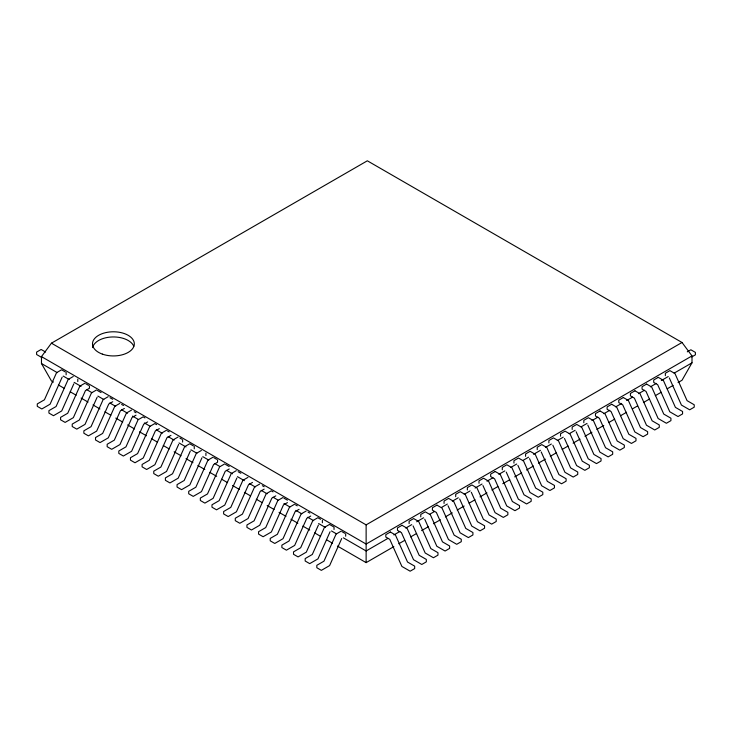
<?xml version="1.0" encoding="UTF-8"?>
<svg xmlns="http://www.w3.org/2000/svg" width="732" height="732" viewBox="0 0 732 732"><rect width="100%" height="100%" fill="white"/><g stroke="black" fill="none" stroke-linecap="round" stroke-linejoin="round"><path stroke-width="1.1" d="M62.183 377.117L50.069 404.201L41.825 408.968L37.277 406.342L37.277 403.918L44.432 399.791L56.538 372.707L61.598 369.788L65.23 371.883M73.822 383.843L61.717 410.927L53.473 415.694L48.925 413.068L48.925 410.643L56.08 406.516L68.186 379.432L73.246 376.513M97.118 397.293L85.013 424.377L76.769 429.135L72.221 426.518L72.221 424.093L79.376 419.967L91.482 392.883L96.542 389.964M178.654 444.361L166.539 471.454L158.295 476.212L153.757 473.586L153.757 471.17L160.903 467.034L173.017 439.95L178.068 437.031M190.302 451.086L178.187 478.17L169.943 482.937L165.405 480.311L165.405 477.895L172.551 473.76L184.665 446.676L189.716 443.757L193.349 445.852M201.95 457.811L189.835 484.895L181.591 489.662L177.053 487.036L177.053 484.611L184.199 480.485L196.313 453.401L201.364 450.482M236.893 477.987L224.779 505.071L216.535 509.829L211.987 507.212L211.987 504.787L219.143 500.661L231.257 473.577L236.308 470.658M318.42 525.054L306.315 552.148L298.061 556.906L293.523 554.28L293.523 551.864L300.678 547.737L312.784 520.644L317.844 517.725L320.57 519.299M330.068 531.78L317.963 558.873L309.709 563.631L305.171 561.005L305.171 558.589L312.317 554.453L324.432 527.369L329.492 524.451L334.03 527.077L334.03 529.492M341.716 538.505L329.61 565.589L321.357 570.356L316.819 567.73L316.819 565.314L323.965 561.179L336.079 534.095L341.139 531.176M53.418 382.095L51.441 380.951L41.468 363.52L41.468 356.612L51.441 343.18L367.336 160.802L682.023 342.485L691.996 355.917L691.996 362.825L682.023 380.247L678.07 382.534M84.894 383.239L79.834 386.157L67.728 413.241L60.573 417.368L60.573 419.793L65.121 422.41L73.365 417.652L85.47 390.568L89.432 388.28L89.432 385.856M108.19 396.689L103.13 399.608L91.024 426.692L83.869 430.819L83.869 433.243L88.407 435.86L96.661 431.102L108.766 404.018L112.728 401.731M119.838 403.405L114.778 406.324L102.663 433.417L95.517 437.544L95.517 439.969L100.055 442.586L108.309 437.828L120.414 410.743L124.376 408.456M131.486 410.13L126.426 413.049L114.311 440.142L107.165 444.269L107.165 446.694L111.703 449.311L119.957 444.553L132.062 417.469L136.024 415.181M147.672 421.907L143.71 424.185L131.604 451.278L123.351 456.036L118.813 453.41L118.813 450.994L125.959 446.868L138.074 419.775L143.133 416.856L144.945 417.908M159.32 428.632L155.358 430.91L143.243 458.003L134.999 462.761L130.461 460.135L130.461 457.72L137.607 453.593L149.721 426.5L154.772 423.581L156.593 424.633M166.42 430.306L161.369 433.225L149.255 460.309L142.109 464.445L142.109 466.86L146.647 469.487L154.891 464.728L167.006 437.635L170.968 435.348M213.012 457.207L207.961 460.126L195.847 487.21L188.7 491.337L188.7 493.761L193.239 496.388L201.483 491.62L213.598 464.536L217.56 462.249L217.56 459.824M224.66 463.932L219.609 466.851L207.495 493.935L200.339 498.062L200.339 500.487L204.887 503.113L213.131 498.346L225.246 471.262L229.208 468.974M247.956 477.383L242.896 480.302L230.79 507.386L223.635 511.512L223.635 513.937L228.183 516.554L236.427 511.796L248.541 484.712L252.494 482.425M259.604 484.108L254.544 487.027L242.438 514.111L235.283 518.238L235.283 520.662L239.831 523.279L248.075 518.521L260.189 491.437L264.142 489.15M275.79 495.875L271.837 498.163L259.723 525.247L251.479 530.005L246.931 527.388L246.931 524.963L254.086 520.836L266.192 493.752L271.252 490.833L273.063 491.877M282.9 497.55L277.84 500.468L265.734 527.562L258.579 531.688L258.579 534.113L263.127 536.73L271.371 531.972L283.476 504.888L287.438 502.6M294.548 504.275L289.488 507.194L277.382 534.287L270.227 538.413L270.227 540.829L274.775 543.455L283.019 538.697L295.124 511.613L299.086 509.326M306.196 511L301.136 513.919L289.03 541.012L281.875 545.139L281.875 547.554L286.422 550.18L294.667 545.422L306.772 518.329L310.734 516.051M51.441 343.18L366.128 524.871L682.023 342.485M687.284 351.845L690.862 349.777L695.4 352.403L695.4 354.828L691.731 356.942M691.996 355.917L366.128 544.05L41.468 356.612M387.951 538.368L366.128 550.967L343.363 537.819M393.889 534.936L399.837 531.505M405.775 528.074L411.723 524.643M416.673 521.779L423.599 517.78M429.547 514.349L434.497 511.494M441.433 507.486L447.371 504.055M452.321 501.2L458.269 497.769M464.207 494.338L470.154 490.907M475.105 488.043L482.04 484.044M486.99 481.189L492.929 477.758M498.876 474.327L504.815 470.896M510.753 467.464L516.701 464.033M522.639 460.602L528.586 457.171M533.537 454.307L540.472 450.308M545.422 447.453L551.361 444.022M557.308 440.591L563.247 437.16M569.194 433.728L575.132 430.297M581.071 426.866L587.018 423.435M591.968 420.571L597.916 417.149M603.854 413.717L609.793 410.286M615.74 406.855L621.678 403.423M626.629 400.56L632.576 397.128M638.514 393.697L644.462 390.266M650.4 386.835L656.348 383.412M661.298 380.548L668.234 376.55M674.172 373.119L691.996 362.825M337.425 546.063L366.128 562.634L393.853 546.621M398.803 543.766L404.75 540.335M410.689 536.904L416.627 533.472M421.586 530.618L428.513 526.61M433.463 523.755L440.399 519.757M445.349 516.893L452.285 512.894M457.235 510.03L464.161 506.032M469.121 503.177L475.059 499.746M480.009 496.882L486.945 492.883M491.895 490.019L497.833 486.588M502.783 483.733L509.719 479.734M514.669 476.871L521.605 472.872M526.555 470.008L533.482 466.01M538.432 463.155L545.367 459.147M550.318 456.292L556.265 452.861M562.203 449.43L568.142 445.998M573.092 443.144L580.028 439.136M584.978 436.281L591.913 432.273M596.864 429.419L603.799 425.42M608.75 422.556L614.688 419.125M620.626 415.694L626.574 412.262M632.512 408.84L637.462 405.976M643.41 402.545L649.348 399.114M655.286 395.683L661.234 392.251M667.172 388.829L673.111 385.398M45.613 352.055L41.138 349.475L36.6 352.092L36.6 354.517L42.099 357.692M85.8 383.76L88.526 385.334M97.448 390.485L101.08 392.581M110.001 397.732L112.728 399.306M121.649 404.457L123.47 405.51M134.203 411.704L136.024 412.757M167.335 430.828L169.147 431.88M179.889 438.084L181.701 439.127M213.918 457.729L216.645 459.303M225.566 464.454L229.208 466.549M238.129 471.701L240.846 473.275M262.33 485.682L264.142 486.725M283.806 498.08L287.438 500.176M295.453 504.806L297.274 505.849M308.007 512.052L309.828 513.105M342.045 531.697L344.772 533.271M41.468 363.52L57.306 372.67M63.245 376.092L69.183 379.524M74.133 382.378L81.06 386.377M86.998 389.808L91.948 392.672M97.887 396.094L103.825 399.526M109.763 402.957L115.702 406.379M121.64 409.81L127.578 413.241M132.529 416.096L138.467 419.528M144.405 422.959L150.344 426.381M156.282 429.812L162.22 433.243M168.159 436.675L174.106 440.097M179.047 442.961L185.983 446.959M190.933 449.814L196.871 453.245M202.81 456.677L208.748 460.099M214.686 463.53L219.637 466.385M226.563 470.383L232.501 473.814M237.452 476.669L244.378 480.677M249.328 483.532L255.267 486.963M261.205 490.385L267.143 493.816M273.082 497.248L278.032 500.102M283.97 503.534L289.909 506.965M295.847 510.387L301.785 513.818M307.724 517.25L313.662 520.681M318.612 523.536L325.548 527.534M331.486 530.965L336.436 533.82M58.368 384.95L64.306 388.372M70.235 391.803L76.174 395.234M81.124 398.089L88.05 402.088M93.001 404.942L99.927 408.941M104.877 411.805L110.816 415.227M115.757 418.082L122.692 422.08M127.633 424.944L134.56 428.943M139.51 431.798L146.437 435.796M151.387 438.651L157.325 442.082M163.263 445.514L169.202 448.936M174.143 451.79L181.069 455.789M186.02 458.653L192.946 462.651M197.896 465.506L204.823 469.505M209.773 472.36L216.699 476.358M221.65 479.222L227.588 482.644M232.529 485.499L239.456 489.498M244.406 492.362L250.344 495.784M256.282 499.215L262.221 502.646M267.171 505.501L274.097 509.499M279.038 512.354L285.974 516.353M290.915 519.208L297.842 523.215M302.792 526.07L309.718 530.069M314.668 532.923L320.607 536.355M326.545 539.777L332.484 543.208M669.322 377.959L681.428 405.052L689.672 409.81L694.22 407.184L694.22 404.769L687.064 400.642L674.959 373.549L669.899 370.63L665.361 373.256L665.361 375.681M587.787 425.036L599.901 452.12L608.146 456.887L612.684 454.261L612.684 451.836L605.538 447.71L593.423 420.625L588.372 417.707L583.825 420.324L583.825 422.748M576.139 431.761L588.254 458.845L596.498 463.603L601.036 460.986L601.036 458.561L593.89 454.435L581.775 427.351L576.725 424.432L572.177 427.049L572.177 429.474M564.491 438.486L576.606 465.57L584.85 470.328L589.388 467.711L589.388 465.287L582.242 461.16L570.127 434.076L565.077 431.157L560.529 433.774L560.529 436.199M552.843 445.212L564.958 472.296L573.202 477.054L577.74 474.437L577.74 472.012L570.594 467.885L558.479 440.801L553.429 437.882L548.881 440.499L548.881 442.924M541.195 451.937L553.31 479.021L561.554 483.779L566.101 481.162L566.101 478.737L558.946 474.611L546.831 447.517L541.781 444.599L537.233 447.225L537.233 449.649M529.547 458.662L541.662 485.746L549.906 490.504L554.453 487.887L554.453 485.462L547.298 481.336L535.183 454.243L530.133 451.324L525.585 453.95L525.585 456.375M517.899 465.378L530.014 492.471L538.258 497.229L542.805 494.603L542.805 492.188L535.65 488.061L523.545 460.968L518.485 458.049L513.946 460.675L513.946 463.1M506.251 472.103L518.366 499.197L526.61 503.955L531.158 501.329L531.158 498.913L524.002 494.786L511.897 467.693L506.837 464.774L502.298 467.4L502.298 469.825M482.964 485.554L495.07 512.647L503.314 517.405L507.862 514.779L507.862 512.363L500.706 508.228L488.601 481.144L483.541 478.225L479.002 480.851L479.002 483.266M471.317 492.279L483.422 519.363L491.666 524.13L496.214 521.504L496.214 519.089L489.058 514.953L476.953 487.869L471.893 484.95L467.355 487.576L467.355 489.992M459.669 499.004L471.774 526.088L480.018 530.856L484.566 528.23L484.566 525.805L477.41 521.678L465.305 494.594L460.245 491.675L455.707 494.301L455.707 496.717M448.021 505.73L460.126 532.814L468.379 537.581L472.918 534.955L472.918 532.53L465.762 528.403L453.657 501.319L448.597 498.401L444.059 501.027L444.059 503.442M424.725 519.18L436.83 546.264L445.083 551.031L449.622 548.405L449.622 545.981L442.476 541.854L430.361 514.77L425.301 511.851L420.763 514.468L420.763 516.893M413.077 525.905L425.182 552.989L433.435 557.747L437.974 555.131L437.974 552.706L430.828 548.579L418.713 521.495L413.653 518.576L409.115 521.193L409.115 523.618M366.128 524.871L366.128 562.634M345.678 533.802L345.678 536.217M322.382 520.351L322.382 522.767M205.912 453.108L205.912 455.524M194.264 446.383L194.264 448.798M182.616 439.658L182.616 442.073M77.784 379.13L77.784 381.555M66.136 372.405L66.136 374.83M92.635 347.599A20.917 12.078 0 0 1 112.243 336.967A20.917 12.078 0 0 1 133.773 346.273M390.366 532.027L385.819 534.644L385.819 537.068L389.781 539.356L401.895 566.44L410.14 571.198L414.678 568.581L414.678 566.156L407.532 562.03L395.417 534.946L390.366 532.027M402.014 525.302L397.467 527.918L397.467 530.343L401.429 532.631L413.543 559.715L421.788 564.473L426.326 561.856L426.326 559.431L419.18 555.304L407.065 528.22L402.014 525.302M436.949 505.126L432.411 507.743L432.411 510.167L436.373 512.455L448.478 539.539L456.731 544.306L461.27 541.68L461.27 539.255L454.124 535.129L442.009 508.045L436.949 505.126M495.189 471.499L490.65 474.126L490.65 476.541L494.603 478.829L506.718 505.922L514.962 510.68L519.51 508.054L519.51 505.638L512.354 501.502L500.249 474.418L495.189 471.499M600.02 410.981L595.473 413.598L595.473 416.023L599.435 418.311L611.549 445.395L619.794 450.162L624.332 447.536L624.332 445.111L617.186 440.984L605.071 413.9L600.02 410.981M611.668 404.256L607.121 406.882L607.121 409.298L611.083 411.585L623.188 438.669L631.442 443.436L635.98 440.81L635.98 438.386L628.834 434.259L616.719 407.175L611.668 404.256M623.307 397.531L618.769 400.157L618.769 402.573L622.731 404.86L634.836 431.944L643.089 436.711L647.628 434.085L647.628 431.66L640.482 427.534L628.367 400.45L623.307 397.531M634.955 390.806L630.417 393.432L630.417 395.847L634.379 398.135L646.484 425.228L654.737 429.986L659.276 427.36L659.276 424.944L652.13 420.808L640.015 393.725L634.955 390.806M646.603 384.08L642.065 386.706L642.065 389.122L646.027 391.41L658.132 418.503L666.385 423.261L670.924 420.635L670.924 418.219L663.768 414.083L651.663 386.999L646.603 384.08M658.251 377.355L653.713 379.981L653.713 382.397L657.675 384.684L669.78 411.777L678.024 416.535L682.572 413.909L682.572 411.494L675.416 407.367L663.311 380.274L658.251 377.355M102.379 354.123A20.917 12.078 0 0 0 134.313 344.25A20.917 12.078 0 0 0 103.523 333.216A20.917 12.078 0 0 0 102.379 354.123"/></g></svg>
